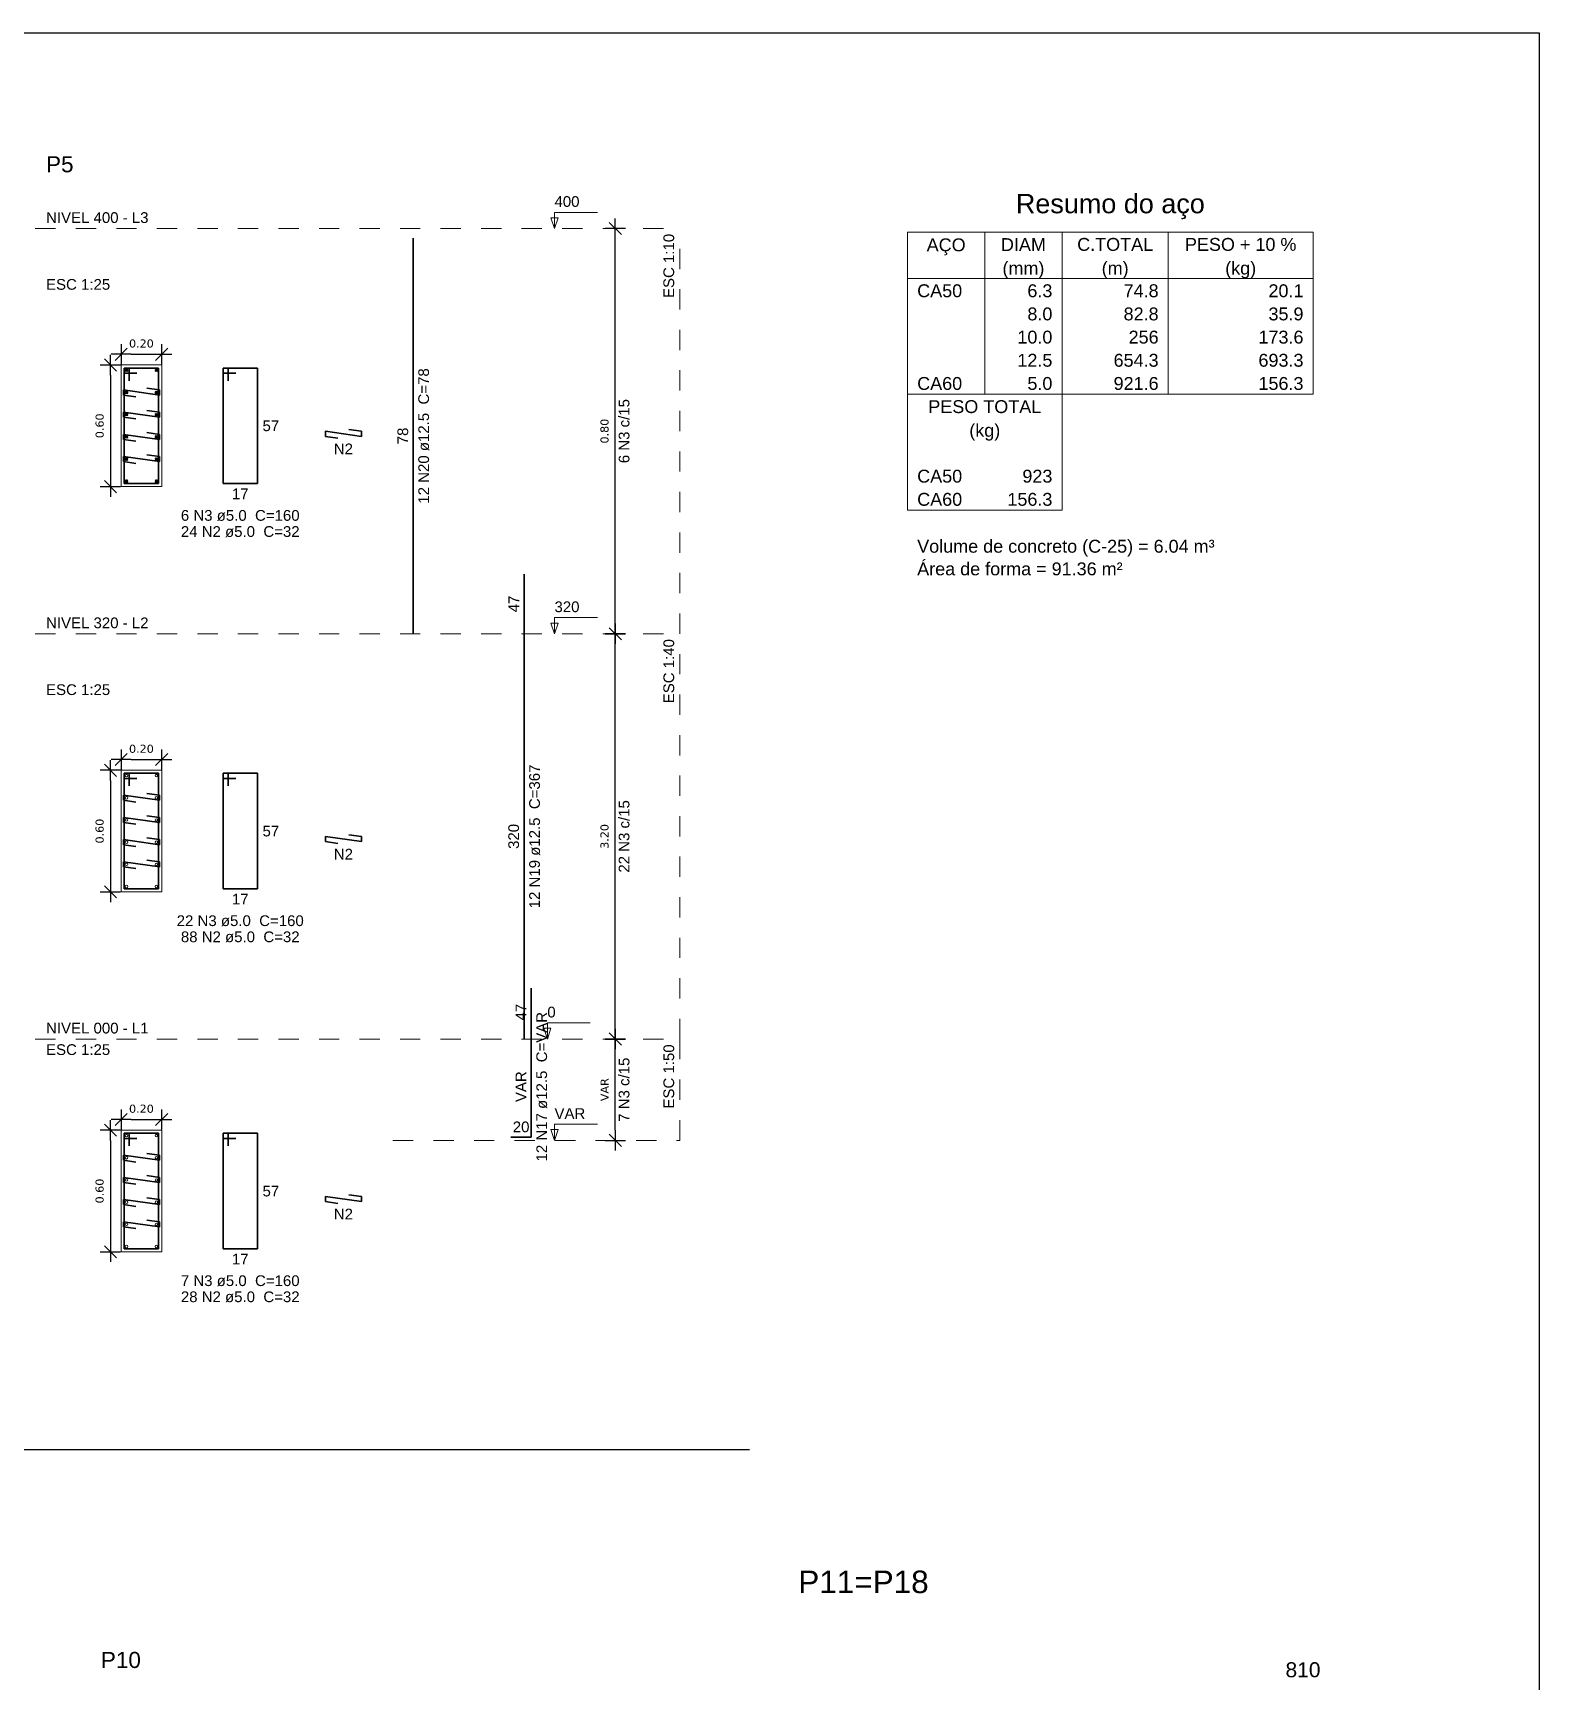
# Model space of a CAD drawing. Extents: x 25 to 1028, y -81 to 176.
# Drawn here: x 801.56 to 809, y 131.75 to 139.88 of the extents above; entities that cross this region are included whole.
import ezdxf

# ---------------------------------------------------------------- set-up
doc = ezdxf.new("R2010")
doc.units = 0
doc.header["$LTSCALE"] = 0.3
doc.header["$PDSIZE"] = 0.1
doc.linetypes.add('DOT2', pattern=[3.175, 0, -3.175])
doc.layers.get('0').update_dxf_attribs({"linetype": 'CONTINUOUS'})
doc.layers.get('Defpoints').update_dxf_attribs({"linetype": 'CONTINUOUS'})
doc.layers.add('ARQ-CTA-1_025', color=1, linetype='CONTINUOUS')
for name, color, linetype, lineweight in [('DT-Barras na forma', 2, 'CONTINUOUS', 30), ('DT-Barras no corte', 5, 'CONTINUOUS', 5), ('DT-Barras rebatidas', 2, 'CONTINUOUS', 30), ('DT-Forma', 5, 'CONTINUOUS', 5), ('DT-Pontilhado', 9, 'DOT2', 5), ('DT-Relação do aço', 9, 'CONTINUOUS', 5), ('DT-Textos', 7, 'CONTINUOUS', 5), ('DT-Título', 3, 'CONTINUOUS', 20)]:
    doc.layers.add(name, color=color, linetype=linetype, lineweight=lineweight)
doc.layers.add('VPort', color=45, linetype='CONTINUOUS', plot=False)
doc.styles.add('Arial', font='arial.ttf')
doc.styles.add('FNDE Texto Cota 0025', font='verdana.ttf', dxfattribs={"height": 0.04})
doc.dimstyles.new('FNDE 1-0025', dxfattribs={"dimscale": 5, "dimtxt": 0.04, "dimasz": 0.01, "dimexe": 0.15, "dimexo": 0.15, "dimgap": 0.005, "dimtad": 1, "dimzin": 1, "dimdsep": 46, "dimtxsty": 'FNDE Texto Cota 0025', "dimblk": 'tic', "dimcen": 0.015, "dimdle": 0.15, "dimse1": 1, "dimse2": 1, "dimclrd": 251, "dimclre": 251, "dimclrt": 256, "dimaunit": 1, "dimadec": 3, "dimazin": 0, "dimtfac": 1, "dimtix": 1, "dimtmove": 2, "dimatfit": 3, "dimfxl": 0.15, "dimtvp": 1, "dimtolj": 1, "dimtzin": 0, "dimarcsym": 0})

# ---------------------------------------------------------------- blocks, each defined once
blk = doc.blocks.new('tic')
at = {"color": 251}
for p, q in [((-1, 0), (1, 0)), ((0, -1), (0, 1))]:
    blk.add_line(p, q, dxfattribs=at)
blk.add_line((-0.6, -0.6), (0.6, 0.6))
blk = doc.blocks.new('*D202')
at = {"layer": 'ARQ-CTA-1_025', "color": 251, "lineweight": -2}
blk.add_line((801.9467, 134.4147), (801.9467, 133.9147), dxfattribs=at)
at = {"layer": 'Defpoints', "color": 0}
for p in [(801.9996, 134.4647), (801.9467, 133.8647), (801.9996, 133.8647)]:
    blk.add_point(p, dxfattribs=at)
at = {"layer": 'ARQ-CTA-1_025', "color": 251, "lineweight": -2, "xscale": 0.05, "yscale": 0.05, "zscale": 0.05}
for p, rotation in [((801.9467, 134.4647), 90), ((801.9467, 133.8647), 270)]:
    blk.add_blockref('tic', p, dxfattribs=dict(at, rotation=rotation))
at = {"layer": 'ARQ-CTA-1_025', "insert": (801.8937, 134.1647), "char_height": 0.04, "attachment_point": 5, "rotation": 90, "style": 'FNDE Texto Cota 0025'}
blk.add_mtext('\\A1;0.60', dxfattribs=at)
blk = doc.blocks.new('*D203')
at = {"layer": 'ARQ-CTA-1_025', "color": 251, "lineweight": -2}
blk.add_line((802.0496, 134.5176), (802.1496, 134.5176), dxfattribs=at)
at = {"layer": 'Defpoints', "color": 0}
for p in [(801.9996, 134.4647), (802.1996, 134.5176), (802.1996, 134.4647)]:
    blk.add_point(p, dxfattribs=at)
at = {"layer": 'ARQ-CTA-1_025', "color": 251, "lineweight": -2, "xscale": 0.05, "yscale": 0.05, "zscale": 0.05, "rotation": 180}
blk.add_blockref('tic', (801.9996, 134.5176), dxfattribs=at)
at = {"layer": 'ARQ-CTA-1_025', "color": 251, "lineweight": -2, "xscale": 0.05, "yscale": 0.05, "zscale": 0.05}
blk.add_blockref('tic', (802.1996, 134.5176), dxfattribs=at)
at = {"layer": 'ARQ-CTA-1_025', "insert": (802.0996, 134.5706), "char_height": 0.04, "attachment_point": 5, "style": 'FNDE Texto Cota 0025'}
blk.add_mtext('\\A1;0.20', dxfattribs=at)
blk = doc.blocks.new('*D204')
at = {"layer": 'ARQ-CTA-1_025', "color": 251, "lineweight": -2}
blk.add_line((804.4382, 134.4647), (804.4382, 134.8647), dxfattribs=at)
at = {"layer": 'Defpoints', "color": 0}
for p in [(804.4382, 134.9147), (804.4911, 134.9147), (804.4911, 134.4147)]:
    blk.add_point(p, dxfattribs=at)
at = {"layer": 'ARQ-CTA-1_025', "color": 251, "lineweight": -2, "xscale": 0.05, "yscale": 0.05, "zscale": 0.05}
for p, rotation in [((804.4382, 134.9147), 90), ((804.4382, 134.4147), 270)]:
    blk.add_blockref('tic', p, dxfattribs=dict(at, rotation=rotation))
at = {"layer": 'ARQ-CTA-1_025', "insert": (804.3852, 134.6647), "char_height": 0.04, "attachment_point": 5, "rotation": 90, "style": 'FNDE Texto Cota 0025'}
blk.add_mtext('\\A1;VAR', dxfattribs=at)
blk = doc.blocks.new('*D205')
at = {"layer": 'ARQ-CTA-1_025', "color": 251, "lineweight": -2}
blk.add_line((801.9467, 136.191), (801.9467, 135.691), dxfattribs=at)
at = {"layer": 'Defpoints', "color": 0}
for p in [(801.9996, 136.241), (801.9467, 135.641), (801.9996, 135.641)]:
    blk.add_point(p, dxfattribs=at)
at = {"layer": 'ARQ-CTA-1_025', "color": 251, "lineweight": -2, "xscale": 0.05, "yscale": 0.05, "zscale": 0.05}
for p, rotation in [((801.9467, 136.241), 90), ((801.9467, 135.641), 270)]:
    blk.add_blockref('tic', p, dxfattribs=dict(at, rotation=rotation))
at = {"layer": 'ARQ-CTA-1_025', "insert": (801.8937, 135.941), "char_height": 0.04, "attachment_point": 5, "rotation": 90, "style": 'FNDE Texto Cota 0025'}
blk.add_mtext('\\A1;0.60', dxfattribs=at)
blk = doc.blocks.new('*D206')
at = {"layer": 'ARQ-CTA-1_025', "color": 251, "lineweight": -2}
blk.add_line((802.0496, 136.294), (802.1496, 136.294), dxfattribs=at)
at = {"layer": 'Defpoints', "color": 0}
for p in [(801.9996, 136.241), (802.1996, 136.294), (802.1996, 136.241)]:
    blk.add_point(p, dxfattribs=at)
at = {"layer": 'ARQ-CTA-1_025', "color": 251, "lineweight": -2, "xscale": 0.05, "yscale": 0.05, "zscale": 0.05, "rotation": 180}
blk.add_blockref('tic', (801.9996, 136.294), dxfattribs=at)
at = {"layer": 'ARQ-CTA-1_025', "color": 251, "lineweight": -2, "xscale": 0.05, "yscale": 0.05, "zscale": 0.05}
blk.add_blockref('tic', (802.1996, 136.294), dxfattribs=at)
at = {"layer": 'ARQ-CTA-1_025', "insert": (802.0996, 136.3469), "char_height": 0.04, "attachment_point": 5, "style": 'FNDE Texto Cota 0025'}
blk.add_mtext('\\A1;0.20', dxfattribs=at)
blk = doc.blocks.new('*D207')
at = {"layer": 'ARQ-CTA-1_025', "color": 251, "lineweight": -2}
blk.add_line((804.4382, 134.9647), (804.4382, 136.8647), dxfattribs=at)
at = {"layer": 'Defpoints', "color": 0}
for p in [(804.4382, 136.9147), (804.4911, 136.9147), (804.4911, 134.9147)]:
    blk.add_point(p, dxfattribs=at)
at = {"layer": 'ARQ-CTA-1_025', "color": 251, "lineweight": -2, "xscale": 0.05, "yscale": 0.05, "zscale": 0.05}
for p, rotation in [((804.4382, 136.9147), 90), ((804.4382, 134.9147), 270)]:
    blk.add_blockref('tic', p, dxfattribs=dict(at, rotation=rotation))
at = {"layer": 'ARQ-CTA-1_025', "insert": (804.3852, 135.9147), "char_height": 0.04, "attachment_point": 5, "rotation": 90, "style": 'FNDE Texto Cota 0025'}
blk.add_mtext('\\A1;3.20', dxfattribs=at)
blk = doc.blocks.new('*D208')
at = {"layer": 'ARQ-CTA-1_025', "color": 251, "lineweight": -2}
blk.add_line((801.9467, 138.191), (801.9467, 137.691), dxfattribs=at)
at = {"layer": 'Defpoints', "color": 0}
for p in [(801.9996, 138.241), (801.9467, 137.641), (801.9996, 137.641)]:
    blk.add_point(p, dxfattribs=at)
at = {"layer": 'ARQ-CTA-1_025', "color": 251, "lineweight": -2, "xscale": 0.05, "yscale": 0.05, "zscale": 0.05}
for p, rotation in [((801.9467, 138.241), 90), ((801.9467, 137.641), 270)]:
    blk.add_blockref('tic', p, dxfattribs=dict(at, rotation=rotation))
at = {"layer": 'ARQ-CTA-1_025', "insert": (801.8937, 137.941), "char_height": 0.04, "attachment_point": 5, "rotation": 90, "style": 'FNDE Texto Cota 0025'}
blk.add_mtext('\\A1;0.60', dxfattribs=at)
blk = doc.blocks.new('*D209')
at = {"layer": 'ARQ-CTA-1_025', "color": 251, "lineweight": -2}
blk.add_line((802.0496, 138.294), (802.1496, 138.294), dxfattribs=at)
at = {"layer": 'Defpoints', "color": 0}
for p in [(802.1996, 138.294), (801.9996, 138.241), (802.1996, 138.241)]:
    blk.add_point(p, dxfattribs=at)
at = {"layer": 'ARQ-CTA-1_025', "color": 251, "lineweight": -2, "xscale": 0.05, "yscale": 0.05, "zscale": 0.05, "rotation": 180}
blk.add_blockref('tic', (801.9996, 138.294), dxfattribs=at)
at = {"layer": 'ARQ-CTA-1_025', "color": 251, "lineweight": -2, "xscale": 0.05, "yscale": 0.05, "zscale": 0.05}
blk.add_blockref('tic', (802.1996, 138.294), dxfattribs=at)
at = {"layer": 'ARQ-CTA-1_025', "insert": (802.0996, 138.3469), "char_height": 0.04, "attachment_point": 5, "style": 'FNDE Texto Cota 0025'}
blk.add_mtext('\\A1;0.20', dxfattribs=at)
blk = doc.blocks.new('*D210')
at = {"layer": 'ARQ-CTA-1_025', "color": 251, "lineweight": -2}
blk.add_line((804.4382, 136.9647), (804.4382, 138.8647), dxfattribs=at)
at = {"layer": 'Defpoints', "color": 0}
for p in [(804.4382, 138.9147), (804.4911, 138.9147), (804.4911, 136.9147)]:
    blk.add_point(p, dxfattribs=at)
at = {"layer": 'ARQ-CTA-1_025', "color": 251, "lineweight": -2, "xscale": 0.05, "yscale": 0.05, "zscale": 0.05}
for p, rotation in [((804.4382, 138.9147), 90), ((804.4382, 136.9147), 270)]:
    blk.add_blockref('tic', p, dxfattribs=dict(at, rotation=rotation))
at = {"layer": 'ARQ-CTA-1_025', "insert": (804.3852, 137.9147), "char_height": 0.04, "attachment_point": 5, "rotation": 90, "style": 'FNDE Texto Cota 0025'}
blk.add_mtext('\\A1;0.80', dxfattribs=at)

msp = doc.modelspace()

# ---------------------------------------------------------------- linework, layer by layer
at = {"layer": 'DT-Barras na forma'}
for p, q in [((802.03961369, 138.22604194), (802.01461369, 138.22604193)), ((802.01461369, 138.22604193), (802.0146137, 137.65604193)), ((802.18461389, 138.22604193), (802.01461389, 138.22604187)), ((802.01461389, 138.22604187), (802.01461389, 138.20104187)), ((802.01461389, 138.20104187), (802.07711389, 138.20104187)), ((802.03961367, 138.16354194), (802.03961369, 138.22604194)), ((802.1846137, 137.65604193), (802.18461389, 138.22604193)), ((802.01086377, 138.09279197), (802.01086377, 138.11779197)), ((802.01086377, 138.11779197), (802.18836378, 138.09279204)), ((802.18836379, 138.11779204), (802.12647464, 138.12650882)), ((802.18836378, 138.09279204), (802.18836379, 138.11779204)), ((802.07275292, 138.08407519), (802.01086377, 138.09279197)), ((802.01086377, 137.98329197), (802.01086377, 138.00829197)), ((802.01086377, 138.00829197), (802.18836378, 137.98329204)), ((802.07275292, 137.97457519), (802.01086377, 137.98329197)), ((802.18836379, 138.00829204), (802.12647464, 138.01700882)), ((802.18836378, 137.98329204), (802.18836379, 138.00829204)), ((802.01086377, 137.87379197), (802.01086377, 137.89879197)), ((802.01086377, 137.89879197), (802.18836378, 137.87379204)), ((802.07275292, 137.86507519), (802.01086377, 137.87379197)), ((802.18836379, 137.89879204), (802.12647464, 137.90750882)), ((802.18836378, 137.87379204), (802.18836379, 137.89879204)), ((802.01086377, 137.76429197), (802.01086377, 137.78929197)), ((802.01086377, 137.78929197), (802.18836378, 137.76429204)), ((802.18836379, 137.78929204), (802.12647464, 137.79800882)), ((802.18836378, 137.76429204), (802.18836379, 137.78929204)), ((802.07275292, 137.75557519), (802.01086377, 137.76429197)), ((802.0146137, 137.65604193), (802.1846137, 137.65604193)), ((802.03961369, 136.22604194), (802.01461369, 136.22604193)), ((802.01461369, 136.22604193), (802.0146137, 135.65604193)), ((802.18461389, 136.22604193), (802.01461389, 136.22604187)), ((802.01461389, 136.22604187), (802.01461389, 136.20104187)), ((802.01461389, 136.20104187), (802.07711389, 136.20104187)), ((802.03961367, 136.16354194), (802.03961369, 136.22604194)), ((802.1846137, 135.65604193), (802.18461389, 136.22604193)), ((802.01086377, 136.09279197), (802.01086377, 136.11779197)), ((802.01086377, 136.11779197), (802.18836378, 136.09279204)), ((802.07275292, 136.08407519), (802.01086377, 136.09279197)), ((802.18836379, 136.11779204), (802.12647464, 136.12650882)), ((802.18836378, 136.09279204), (802.18836379, 136.11779204)), ((802.01086377, 135.98329197), (802.01086377, 136.00829197)), ((802.01086377, 136.00829197), (802.18836378, 135.98329204)), ((802.18836379, 136.00829204), (802.12647464, 136.01700882)), ((802.18836378, 135.98329204), (802.18836379, 136.00829204)), ((802.07275292, 135.97457519), (802.01086377, 135.98329197)), ((802.18836379, 135.89879204), (802.12647464, 135.90750882)), ((802.01086377, 135.87379197), (802.01086377, 135.89879197)), ((802.01086377, 135.89879197), (802.18836378, 135.87379204)), ((802.07275292, 135.86507519), (802.01086377, 135.87379197)), ((802.18836378, 135.87379204), (802.18836379, 135.89879204)), ((802.01086377, 135.76429197), (802.01086377, 135.78929197)), ((802.01086377, 135.78929197), (802.18836378, 135.76429204)), ((802.07275292, 135.75557519), (802.01086377, 135.76429197)), ((802.18836379, 135.78929204), (802.12647464, 135.79800882)), ((802.18836378, 135.76429204), (802.18836379, 135.78929204)), ((802.0146137, 135.65604193), (802.1846137, 135.65604193)), ((802.03961369, 134.44966694), (802.01461369, 134.44966693)), ((802.01461369, 134.44966693), (802.0146137, 133.87966693)), ((802.18461389, 134.44966693), (802.01461389, 134.44966687)), ((802.01461389, 134.44966687), (802.01461389, 134.42466687)), ((802.03961367, 134.38716694), (802.03961369, 134.44966694)), ((802.1846137, 133.87966693), (802.18461389, 134.44966693)), ((802.01461389, 134.42466687), (802.07711389, 134.42466687)), ((802.01086377, 134.31641697), (802.01086377, 134.34141697)), ((802.01086377, 134.34141697), (802.18836378, 134.31641704)), ((802.07275292, 134.30770019), (802.01086377, 134.31641697)), ((802.18836379, 134.34141704), (802.12647464, 134.35013382)), ((802.18836378, 134.31641704), (802.18836379, 134.34141704)), ((802.01086377, 134.20691697), (802.01086377, 134.23191697)), ((802.01086377, 134.23191697), (802.18836378, 134.20691704)), ((802.07275292, 134.19820019), (802.01086377, 134.20691697)), ((802.18836379, 134.23191704), (802.12647464, 134.24063382)), ((802.18836378, 134.20691704), (802.18836379, 134.23191704)), ((802.01086377, 134.09741697), (802.01086377, 134.12241697)), ((802.01086377, 134.12241697), (802.18836378, 134.09741704)), ((802.18836379, 134.12241704), (802.12647464, 134.13113382)), ((802.18836378, 134.09741704), (802.18836379, 134.12241704)), ((802.07275292, 134.08870019), (802.01086377, 134.09741697)), ((802.01086377, 133.98791697), (802.01086377, 134.01291697)), ((802.01086377, 134.01291697), (802.18836378, 133.98791704)), ((802.07275292, 133.97920019), (802.01086377, 133.98791697)), ((802.18836379, 134.01291704), (802.12647464, 134.02163382)), ((802.18836378, 133.98791704), (802.18836379, 134.01291704)), ((802.0146137, 133.87966693), (802.1846137, 133.87966693))]:
    msp.add_line(p, q, dxfattribs=at)
at = {"layer": 'DT-Barras no corte'}
for p, q in [((802.01961367, 138.20854194), (802.03211367, 138.22104194)), ((802.01961367, 138.22104194), (802.03211367, 138.20854194)), ((802.16711367, 138.20854194), (802.17961367, 138.22104194)), ((802.16711367, 138.22104194), (802.17961367, 138.20854194)), ((802.01961367, 138.09904194), (802.03211367, 138.11154194)), ((802.01961367, 138.11154194), (802.03211367, 138.09904194)), ((802.16711367, 138.09904194), (802.17961367, 138.11154194)), ((802.16711367, 138.11154194), (802.17961367, 138.09904194)), ((802.01961367, 137.98954194), (802.03211367, 138.00204194)), ((802.01961367, 138.00204194), (802.03211367, 137.98954194)), ((802.16711367, 137.98954194), (802.17961367, 138.00204194)), ((802.16711367, 138.00204194), (802.17961367, 137.98954194)), ((802.01961367, 137.88004194), (802.03211367, 137.89254194)), ((802.01961367, 137.89254194), (802.03211367, 137.88004194)), ((802.16711367, 137.88004194), (802.17961367, 137.89254194)), ((802.16711367, 137.89254194), (802.17961367, 137.88004194)), ((802.01961367, 137.77054194), (802.03211367, 137.78304194)), ((802.01961367, 137.78304194), (802.03211367, 137.77054194)), ((802.16711367, 137.77054194), (802.17961367, 137.78304194)), ((802.16711367, 137.78304194), (802.17961367, 137.77054194)), ((802.01961367, 137.66104194), (802.03211367, 137.67354194)), ((802.01961367, 137.67354194), (802.03211367, 137.66104194)), ((802.16711367, 137.66104194), (802.17961367, 137.67354194)), ((802.16711367, 137.67354194), (802.17961367, 137.66104194))]:
    msp.add_line(p, q, dxfattribs=at)
for centre in [(802.02586367, 138.21479194), (802.17336367, 138.21479194), (802.02586367, 138.10529194), (802.17336367, 138.10529194), (802.02586367, 137.99579194), (802.17336367, 137.99579194), (802.02586367, 137.88629194), (802.17336367, 137.88629194), (802.02586367, 137.77679194), (802.17336367, 137.77679194), (802.02586367, 137.66729194), (802.17336367, 137.66729194), (802.02586367, 136.21479194), (802.17336367, 136.21479194), (802.02586367, 136.10529194), (802.17336367, 136.10529194), (802.02586367, 135.99579194), (802.17336367, 135.99579194), (802.02586367, 135.88629194), (802.17336367, 135.88629194), (802.02586367, 135.77679194), (802.17336367, 135.77679194), (802.02586367, 135.66729194), (802.17336367, 135.66729194), (802.02586367, 134.43841694), (802.17336367, 134.43841694), (802.02586367, 134.32891694), (802.17336367, 134.32891694), (802.02586367, 134.21941694), (802.17336367, 134.21941694), (802.02586367, 134.10991694), (802.17336367, 134.10991694), (802.02586367, 134.00041694), (802.17336367, 134.00041694), (802.02586367, 133.89091694), (802.17336367, 133.89091694)]:
    msp.add_circle(centre, 0.00625, dxfattribs=at)
at = {"layer": 'DT-Barras rebatidas'}
for p, q in [((803.44097442, 136.91474194), (803.44097506, 138.86724194)), ((802.52731369, 138.22604194), (802.50231369, 138.22604193)), ((802.50231369, 138.22604193), (802.5023137, 137.65604193)), ((802.67231389, 138.22604193), (802.50231389, 138.22604187)), ((802.50231389, 138.22604187), (802.50231389, 138.20104187)), ((802.50231389, 138.20104187), (802.56481389, 138.20104187)), ((802.52731367, 138.16354194), (802.52731369, 138.22604194)), ((802.6723137, 137.65604193), (802.67231389, 138.22604193)), ((803.00754952, 137.88882947), (803.00754952, 137.91382947)), ((803.00754952, 137.91382947), (803.18504953, 137.88882954)), ((803.06943867, 137.88011269), (803.00754952, 137.88882947)), ((803.18504954, 137.91382954), (803.12316039, 137.92254632)), ((803.18504953, 137.88882954), (803.18504954, 137.91382954)), ((802.5023137, 137.65604193), (802.6723137, 137.65604193)), ((803.98812508, 136.91474194), (803.98812517, 137.20902714)), ((803.98812442, 134.91474194), (803.98812508, 136.91474194)), ((802.52731369, 136.22604194), (802.50231369, 136.22604193)), ((802.50231369, 136.22604193), (802.5023137, 135.65604193)), ((802.67231389, 136.22604193), (802.50231389, 136.22604187)), ((802.50231389, 136.22604187), (802.50231389, 136.20104187)), ((802.50231389, 136.20104187), (802.56481389, 136.20104187)), ((802.52731367, 136.16354194), (802.52731369, 136.22604194)), ((802.6723137, 135.65604193), (802.67231389, 136.22604193)), ((803.00754952, 135.88882947), (803.00754952, 135.91382947)), ((803.00754952, 135.91382947), (803.18504953, 135.88882954)), ((803.18504954, 135.91382954), (803.12316039, 135.92254632)), ((803.18504953, 135.88882954), (803.18504954, 135.91382954)), ((803.06943867, 135.88011269), (803.00754952, 135.88882947)), ((802.5023137, 135.65604193), (802.6723137, 135.65604193)), ((804.02342459, 134.92974194), (804.02342466, 135.1651701)), ((804.02342442, 134.42974194), (804.02342459, 134.92974194)), ((802.52731369, 134.44966694), (802.50231369, 134.44966693)), ((802.50231369, 134.44966693), (802.5023137, 133.87966693)), ((802.67231389, 134.44966693), (802.50231389, 134.44966687)), ((802.50231389, 134.44966687), (802.50231389, 134.42466687)), ((802.52731367, 134.38716694), (802.52731369, 134.44966694)), ((802.6723137, 133.87966693), (802.67231389, 134.44966693)), ((802.50231389, 134.42466687), (802.56481389, 134.42466687)), ((803.92342442, 134.42974194), (804.02342442, 134.42974194)), ((803.00754952, 134.11245447), (803.00754952, 134.13745447)), ((803.00754952, 134.13745447), (803.18504953, 134.11245454)), ((803.18504954, 134.13745454), (803.12316039, 134.14617132)), ((803.18504953, 134.11245454), (803.18504954, 134.13745454)), ((803.06943867, 134.10373769), (803.00754952, 134.11245447)), ((802.5023137, 133.87966693), (802.6723137, 133.87966693))]:
    msp.add_line(p, q, dxfattribs=at)
at = {"layer": 'DT-Forma'}
for points in [[(801.99961367, 137.64104194), (801.99961367, 138.24104194), (802.19961367, 138.24104194), (802.19961367, 137.64104194), (801.99961367, 137.64104194)], [(801.99961367, 135.64104194), (801.99961367, 136.24104194), (802.19961367, 136.24104194), (802.19961367, 135.64104194), (801.99961367, 135.64104194)], [(801.99961367, 133.86466694), (801.99961367, 134.46466694), (802.19961367, 134.46466694), (802.19961367, 133.86466694), (801.99961367, 133.86466694)]]:
    msp.add_lwpolyline(points, close=True, dxfattribs=at)
at = {"layer": 'DT-Pontilhado', "ltscale": 0.05}
for p, q in [((801.57601367, 138.91474194), (804.75589942, 138.91474194)), ((804.75589942, 136.91474194), (804.75589942, 138.91474194)), ((801.57601367, 136.91474194), (804.75589942, 136.91474194)), ((804.75589942, 134.91474194), (804.75589942, 136.91474194)), ((801.57601367, 134.91474194), (804.75589942, 134.91474194)), ((804.75589942, 134.41474194), (804.75589942, 134.91474194)), ((803.34097442, 134.41474194), (804.75589942, 134.41474194))]:
    msp.add_line(p, q, dxfattribs=at)
at = {"layer": 'DT-Relação do aço', "linetype": 'Continuous'}
for p, q in [((805.88029273, 138.89693147), (807.88180273, 138.89693147)), ((805.88029273, 138.89693147), (805.88029273, 138.66818747)), ((806.26153273, 138.89693147), (806.26153273, 138.66818747)), ((806.64277273, 138.89693147), (806.64277273, 138.66818747)), ((807.16697773, 138.89693147), (807.16697773, 138.66818747)), ((807.88180273, 138.89693147), (807.88180273, 138.66818747)), ((805.88029273, 138.66818747), (807.88180273, 138.66818747)), ((805.88029273, 138.66818747), (805.88029273, 138.09632747)), ((806.26153273, 138.66818747), (806.26153273, 138.09632747)), ((806.64277273, 138.66818747), (806.64277273, 138.09632747)), ((807.16697773, 138.66818747), (807.16697773, 138.09632747)), ((807.88180273, 138.66818747), (807.88180273, 138.09632747)), ((805.88029273, 138.09632747), (807.88180273, 138.09632747)), ((805.88029273, 138.09632747), (805.88029273, 137.75321147)), ((806.64277273, 138.09632747), (806.64277273, 137.75321147)), ((805.88029273, 137.75321147), (805.88029273, 137.52446747)), ((806.64277273, 137.75321147), (806.64277273, 137.52446747)), ((805.88029273, 137.52446747), (806.64277273, 137.52446747))]:
    msp.add_line(p, q, dxfattribs=at)
at = {"layer": 'DT-Textos'}
for points in [[(804.13814942, 138.91474194), (804.13814942, 138.99416694), (804.34994942, 138.99416694)], [(804.13814942, 136.91474194), (804.13814942, 136.99416694), (804.34994942, 136.99416694)], [(804.10284942, 134.91474194), (804.10284942, 134.99416694), (804.31464942, 134.99416694)], [(804.13814942, 134.41474194), (804.13814942, 134.49416694), (804.34994942, 134.49416694)]]:
    msp.add_lwpolyline(points, dxfattribs=at)
for points in [[(804.15579942, 138.96769194), (804.13814942, 138.91474194), (804.12049942, 138.96769194), (804.15579942, 138.96769194)], [(804.15579942, 136.96769194), (804.13814942, 136.91474194), (804.12049942, 136.96769194), (804.15579942, 136.96769194)], [(804.12049942, 134.96769194), (804.10284942, 134.91474194), (804.08519942, 134.96769194), (804.12049942, 134.96769194)], [(804.15579942, 134.46769194), (804.13814942, 134.41474194), (804.12049942, 134.46769194), (804.15579942, 134.46769194)]]:
    msp.add_lwpolyline(points, close=True, dxfattribs=at)
at = {"layer": 'VPort'}
msp.add_line((785.41814783, 132.88848596), (805.10047234, 132.88848596), dxfattribs=at)
msp.add_lwpolyline([(784.80967722, 139.87959646), (808.9966287, 139.87959646), (808.9966287, 119.68049125), (784.80967722, 119.68049125)], close=True, dxfattribs=at)

# ---------------------------------------------------------------- texts
at = {"layer": 'DT-Barras na forma', "color": 7, "char_height": 0.05295, "attachment_point": 8, "rotation": 90.000210459, "line_spacing_factor": 0.9, "style": 'Arial'}
for s, insert, width in [('6 N3 c/15', (804.50862292, 137.91474194), 0.57186), ('22 N3 c/15', (804.50862292, 135.91474194), 0.6354), ('7 N3 c/15', (804.50862292, 134.66474194), 0.57186)]:
    msp.add_mtext(s, dxfattribs=dict(at, insert=insert, width=width))
at = {"layer": 'DT-Barras rebatidas', "color": 7, "char_height": 0.05295, "attachment_point": 8, "rotation": 90.000210459, "line_spacing_factor": 0.9, "style": 'Arial'}
for s, insert, width in [('12 N20 ø12.5  C=78', (803.52034017, 137.89086695), 1.14372), ('78', (803.41665124, 137.89099195), 0.22708), ('47', (803.96380162, 137.06188455), 0.22708), ('12 N19 ø12.5  C=367', (804.06759017, 135.91461695), 1.20726), ('320', (803.96380125, 135.91474195), 0.29062), ('47', (803.99910112, 135.04745603), 0.22708), ('12 N17 ø12.5  C=VAR', (804.10284017, 134.67961695), 1.20726), ('VAR', (803.999101, 134.67974195), 0.29062)]:
    msp.add_mtext(s, dxfattribs=dict(at, insert=insert, width=width))
at = {"layer": 'DT-Barras rebatidas', "color": 7, "char_height": 0.05295, "line_spacing_factor": 0.9, "style": 'Arial'}
for s, insert, width, attachment_point in [('57', (802.69732001, 137.96751693), 0.22708, 1), ('N2', (803.09631367, 137.80059044), 0.12708, 8), ('17', (802.5873137, 137.63171843), 0.22708, 2), ('6 N3 ø5.0  C=160', (802.58731367, 137.47084044), 1.01664, 8), ('24 N2 ø5.0  C=32', (802.58731367, 137.39134044), 1.01664, 8), ('57', (802.69731936, 135.96751693), 0.22708, 1), ('N2', (803.09631367, 135.80059044), 0.12708, 8), ('17', (802.5873137, 135.63171843), 0.22708, 2), ('22 N3 ø5.0  C=160', (802.58731367, 135.47084044), 1.08018, 8), ('88 N2 ø5.0  C=32', (802.58731367, 135.39134044), 1.01664, 8), ('20', (803.97342442, 134.45406544), 0.22708, 8), ('57', (802.69731878, 134.19114193), 0.22708, 1), ('N2', (803.09631367, 134.02434044), 0.12708, 8), ('17', (802.5873137, 133.85534343), 0.22708, 2), ('7 N3 ø5.0  C=160', (802.58731367, 133.69434044), 1.01664, 8), ('28 N2 ø5.0  C=32', (802.58731367, 133.61484044), 1.01664, 8)]:
    msp.add_mtext(s, dxfattribs=dict(at, insert=insert, width=width, attachment_point=attachment_point))
at = {"layer": 'DT-Relação do aço', "color": 7, "line_spacing_factor": 0.9, "style": 'Arial'}
for s, insert, char_height, width, attachment_point in [('Resumo do aço', (806.88104773, 138.96047147), 0.09531, 1.486836, 8), ('AÇO', (806.07091273, 138.78255947), 0.06354, 0.228744, 8), ('DIAM', (806.45215273, 138.80352767), 0.06354, 0.304992, 8), ('C.TOTAL', (806.90487523, 138.80352767), 0.06354, 0.533736, 8), ('PESO + 10 %', (807.52439023, 138.80352767), 0.06354, 0.838728, 8), ('(mm)', (806.45215273, 138.66818747), 0.06354, 0.304992, 8), ('(m)', (806.90487523, 138.66818747), 0.06354, 0.228744, 8), ('(kg)', (807.52439023, 138.66818747), 0.06354, 0.304992, 8), ('CA50', (805.92794773, 138.57478367), 0.06354, 0.304992, 7), ('6.3', (806.59511773, 138.57478367), 0.06354, 0.228744, 9), ('74.8', (807.11932273, 138.57478367), 0.06354, 0.304992, 9), ('20.1', (807.83414773, 138.57478367), 0.06354, 0.304992, 9), ('8.0', (806.59511773, 138.46041167), 0.06354, 0.228744, 9), ('82.8', (807.11932273, 138.46041167), 0.06354, 0.304992, 9), ('35.9', (807.83414773, 138.46041167), 0.06354, 0.304992, 9), ('10.0', (806.59511773, 138.34603967), 0.06354, 0.304992, 9), ('256', (807.11932273, 138.34603967), 0.06354, 0.228744, 9), ('173.6', (807.83414773, 138.34603967), 0.06354, 0.38124, 9), ('12.5', (806.59511773, 138.23166767), 0.06354, 0.304992, 9), ('654.3', (807.11932273, 138.23166767), 0.06354, 0.38124, 9), ('693.3', (807.83414773, 138.23166767), 0.06354, 0.38124, 9), ('CA60', (805.92794773, 138.11729567), 0.06354, 0.304992, 7), ('5.0', (806.59511773, 138.11729567), 0.06354, 0.228744, 9), ('921.6', (807.11932273, 138.11729567), 0.06354, 0.38124, 9), ('156.3', (807.83414773, 138.11729567), 0.06354, 0.38124, 9), ('PESO TOTAL', (806.26153273, 138.00292367), 0.06354, 0.76248, 8), ('(kg)', (806.26153273, 137.86758347), 0.06354, 0.304992, 8), ('CA50', (805.92794773, 137.65980767), 0.06354, 0.304992, 7), ('923', (806.59511773, 137.65980767), 0.06354, 0.228744, 9), ('CA60', (805.92794773, 137.54543567), 0.06354, 0.304992, 7), ('156.3', (806.59511773, 137.54543567), 0.06354, 0.38124, 9), ('Volume de concreto (C-25) = 6.04 m³', (805.92794773, 137.29572347), 0.06354, 2.66868, 7), ('Área de forma = 91.36 m²', (805.92794773, 137.20231967), 0.06354, 1.829952, 7)]:
    msp.add_mtext(s, dxfattribs=dict(at, insert=insert, char_height=char_height, width=width, attachment_point=attachment_point))
at = {"layer": 'DT-Textos', "attachment_point": 7, "line_spacing_factor": 0.798, "style": 'Arial'}
for s, insert, char_height, width in [('400', (804.13806367, 139.02059044), 0.05295, 0.19062), ('NIVEL 400 - L3', (801.62906367, 138.94134044), 0.05295, 0.88956), ('ESC 1:25', (801.62906367, 138.61159044), 0.05295, 0.50832), ('320', (804.13806367, 137.02059044), 0.05295, 0.19062), ('NIVEL 320 - L2', (801.62906367, 136.94134044), 0.05295, 0.88956), ('ESC 1:25', (801.62906367, 136.61159044), 0.05295, 0.50832), ('0', (804.10281367, 135.02059044), 0.05295, 0.06354), ('NIVEL 000 - L1', (801.62906367, 134.94134044), 0.05295, 0.88956), ('ESC 1:25', (801.62906367, 134.83534044), 0.05295, 0.50832), ('VAR', (804.13806367, 134.52059044), 0.05295, 0.19062), ('810', (807.7455175, 131.76408705), 0.07413, 0.266868)]:
    msp.add_mtext(s, dxfattribs=dict(at, insert=insert, char_height=char_height, width=width))
at = {"layer": 'DT-Textos', "char_height": 0.05295, "width": 0.50832, "attachment_point": 9, "rotation": 90.000210459, "line_spacing_factor": 0.798, "style": 'Arial'}
for s, insert in [('ESC 1:10', (804.72934017, 138.88836694)), ('ESC 1:40', (804.72934017, 136.88836694)), ('ESC 1:50', (804.72934017, 134.88836694))]:
    msp.add_mtext(s, dxfattribs=dict(at, insert=insert))
at = {"layer": 'DT-Título', "attachment_point": 7, "line_spacing_factor": 0.798, "style": 'Arial'}
for s, insert, char_height, width in [('P5', (801.62906367, 139.19088582), 0.079425, 0.19062), ('P11=P18', (805.34121887, 132.17884139), 0.111195, 0.400302), ('P10', (801.89964043, 131.80980139), 0.079425, 0.28593)]:
    msp.add_mtext(s, dxfattribs=dict(at, insert=insert, char_height=char_height, width=width))

# ---------------------------------------------------------------- dimensions: what is measured, and where the dimension line sits
at = {"layer": 'ARQ-CTA-1_025'}
for base, p1, p2, text, picture, middle in [((804.43819942, 138.91474194), (804.49114942, 136.91474194), (804.49114942, 138.91474194), '0.80', '*D210', (804.38524942, 137.91474194)), ((804.43819942, 136.91474194), (804.49114942, 134.91474194), (804.49114942, 136.91474194), '3.20', '*D207', (804.38524942, 135.91474194)), ((804.43819942, 134.91474194), (804.49114942, 134.41474194), (804.49114942, 134.91474194), 'VAR', '*D204', (804.38524942, 134.66474194))]:
    dim = msp.add_linear_dim(base=base, p1=p1, p2=p2, angle=90, text=text, dimstyle='FNDE 1-0025', dxfattribs=at)
    dim.commit()
    dim.dimension.update_dxf_attribs({"geometry": picture, "text_midpoint": middle, "dimtype": 160})
for base, p1, p2, picture, middle in [((802.19961367, 138.29399194), (801.99961367, 138.24104194), (802.19961367, 138.24104194), '*D209', (802.09961367, 138.34694194)), ((802.19961367, 136.29399194), (801.99961367, 136.24104194), (802.19961367, 136.24104194), '*D206', (802.09961367, 136.34694194)), ((802.19961367, 134.51761694), (801.99961367, 134.46466694), (802.19961367, 134.46466694), '*D203', (802.09961367, 134.57056694))]:
    dim = msp.add_linear_dim(base=base, p1=p1, p2=p2, dimstyle='FNDE 1-0025', dxfattribs=at)
    dim.commit()
    dim.dimension.update_dxf_attribs({"geometry": picture, "text_midpoint": middle, "dimtype": 160})
for base, p1, p2, picture, middle in [((801.94666367, 137.64104194), (801.99961367, 138.24104194), (801.99961367, 137.64104194), '*D208', (801.89371367, 137.94104194)), ((801.94666367, 135.64104194), (801.99961367, 136.24104194), (801.99961367, 135.64104194), '*D205', (801.89371367, 135.94104194)), ((801.94666367, 133.86466694), (801.99961367, 134.46466694), (801.99961367, 133.86466694), '*D202', (801.89371367, 134.16466694))]:
    dim = msp.add_linear_dim(base=base, p1=p1, p2=p2, angle=90, dimstyle='FNDE 1-0025', dxfattribs=at)
    dim.commit()
    dim.dimension.update_dxf_attribs({"geometry": picture, "text_midpoint": middle, "dimtype": 160})

doc.saveas('drawing.dxf')
